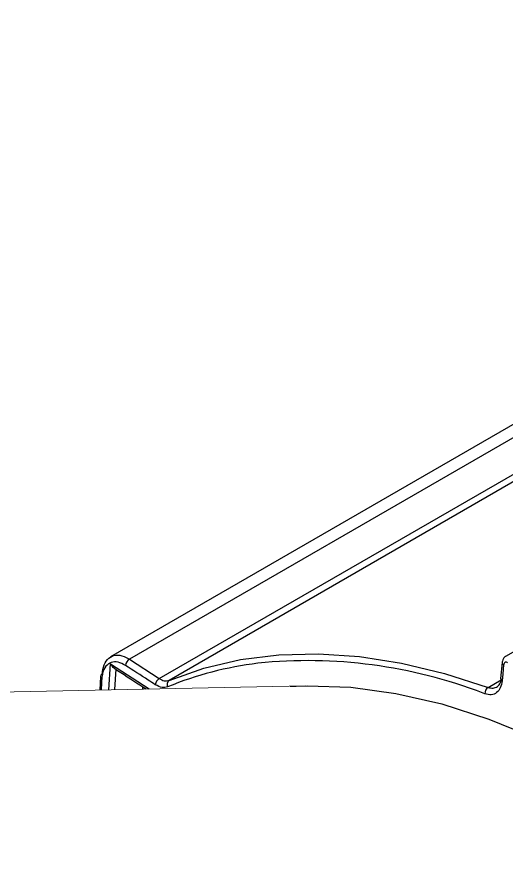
# Model space of a CAD drawing. Extents: x 11 to 120, y 2 to 94.
# Drawn here: x 81.931 to 83.304, y 73.606 to 75.972 of the extents above; entities that cross this region are included whole.
import ezdxf

# ---------------------------------------------------------------- set-up
doc = ezdxf.new("R2010")
doc.units = 0
doc.header["$MEASUREMENT"] = 0
doc.linetypes.add('SLD-Solid', pattern=[0])
doc.layers.add('OBJECT', color=7, linetype='CONTINUOUS')

msp = doc.modelspace()

# ---------------------------------------------------------------- linework, layer by layer
at = {"layer": 'OBJECT'}
for p, q in [((86.41, 75.9717), (83.3038, 74.1785)), ((85.1179, 75.8638), (82.1942, 74.176)), ((85.1144, 75.8249), (82.2471, 74.1697)), ((82.3309, 74.1152), (85.1008, 75.7143)), ((85.1294, 75.71), (82.3583, 74.1103)), ((82.2471, 74.1697), (82.3309, 74.1152)), ((82.1892, 74.084), (82.194, 74.1567)), ((82.194, 74.1567), (82.3025, 74.0864)), ((83.2926, 74.16), (83.2884, 74.1155)), ((82.1661, 74.1215), (82.1636, 74.0835)), ((82.209, 74.1413), (82.2052, 74.0844)), ((82.6979, 74.0936), (82.7144, 74.0945)), ((83.2532, 74.0905), (83.2904, 74.112)), ((83.2444, 74.0724), (83.2392, 74.0743))]:
    msp.add_line(p, q, dxfattribs=at)
at = {"layer": 'OBJECT', "color": 7, "linetype": 'SLD-Solid', "lineweight": 15}
msp.add_line((82.7405, 74.0953), (79.1871, 74.0225), dxfattribs=at)
at = {"layer": 'OBJECT', "flags": 128}
for points in [[(82.3583, 74.1103), (82.4561, 74.1447), (82.5588, 74.1688), (82.6661, 74.1822), (82.7774, 74.185), (82.8922, 74.1772), (83.0102, 74.1588), (83.1307, 74.1299), (83.2532, 74.0905)], [(83.2969, 74.1537), (83.2945, 74.1285), (83.2927, 74.1091)], [(82.7144, 74.0945), (82.7457, 74.0954), (82.868, 74.091), (82.9941, 74.0738), (83.1234, 74.0441), (83.2552, 74.0019), (83.3888, 73.9474), (83.5235, 73.881), (83.6585, 73.8031), (83.7932, 73.714), (83.9268, 73.6142), (84.0586, 73.5042), (84.1879, 73.3847), (84.314, 73.2562), (84.4363, 73.1195), (84.5541, 72.9753), (84.6667, 72.8243), (84.7736, 72.6673)]]:
    msp.add_lwpolyline(points, dxfattribs=at)
at = {"layer": 'OBJECT'}
for centre, radius, start, end in [((82.258, 74.1503), 0.0221, 119.3011, 174.5565), ((82.7472, 72.793), 1.3726, 68.9949, 95.8369), ((82.7246, 73.1939), 0.9715, 96.9167, 112.4183), ((83.2999, 74.1603), 0.00726, 182.0788, 245.3364), ((82.1727, 74.1202), 0.00707, 111.4152, 168.6573), ((82.1727, 74.1215), 0.00686, 179.7846, 242.7437), ((82.3418, 74.0959), 0.0222, 119.4257, 174.5047), ((82.3667, 74.0987), 0.0143, 125.867, 207.8765), ((83.2957, 74.1157), 0.00725, 181.7525, 245.3437), ((83.2644, 74.0739), 0.02, 124.0029, 184.2953)]:
    msp.add_arc(centre, radius, start, end, dxfattribs=at)
for points, knots in [([(82.1702, 74.1267), (82.1716, 74.1364), (82.1743, 74.1556), (82.1885, 74.1744), (82.2081, 74.1826), (82.2289, 74.1799), (82.2421, 74.1725), (82.2471, 74.1697)], [0, 0, 0, 0, 0.216844, 0.433701, 0.650256, 0.866699, 1, 1, 1, 1]), ([(83.3039, 74.1782), (83.3032, 74.1779), (83.3, 74.1766), (83.2962, 74.1716), (83.2932, 74.1655), (83.293, 74.1614), (83.293, 74.16)], [0, 0, 0, 0, 0.104799, 0.458589, 0.806596, 1, 1, 1, 1]), ([(82.2359, 74.1524), (82.2289, 74.1561), (82.2148, 74.1635), (82.1954, 74.1621), (82.1802, 74.1513), (82.1718, 74.1343), (82.1701, 74.1206), (82.1695, 74.1154)], [0, 0, 0, 0, 0.216835, 0.433686, 0.650167, 0.866491, 1, 1, 1, 1]), ([(82.2041, 74.1445), (82.2024, 74.1459), (82.1983, 74.1491), (82.1954, 74.1539), (82.194, 74.1567), (82.194, 74.1567)], [0, 0, 0, 0, 0.420752, 0.990526, 1, 1, 1, 1]), ([(82.2041, 74.1445), (82.2105, 74.1404), (82.2403, 74.1209), (82.2703, 74.1015), (82.294, 74.0862)], [0, 0, 0, 0, 0.1682131, 0.7940089, 0.7940089, 0.7940089, 0.7940089]), ([(82.3197, 74.098), (82.3131, 74.1023), (82.2851, 74.1204), (82.2572, 74.1386), (82.2359, 74.1524)], [0, 0, 0, 0, 0.2377669, 1, 1, 1, 1]), ([(83.3082, 74.1599), (83.307, 74.1605), (83.3047, 74.1616), (83.3014, 74.1612), (83.2988, 74.1594), (83.2973, 74.1566), (83.297, 74.1545), (83.2969, 74.1537)], [0, 0, 0, 0, 0.217388, 0.434771, 0.652345, 0.870527, 1, 1, 1, 1]), ([(82.1695, 74.1154), (82.169, 74.1071), (82.1683, 74.0965), (82.1676, 74.0859), (82.1675, 74.0836)], [0, 0, 0, 0, 0.4680597, 0.5970491, 0.5970491, 0.5970491, 0.5970491]), ([(82.3541, 74.092), (82.3491, 74.0908), (82.3386, 74.0882), (82.3262, 74.0946), (82.3197, 74.098)], [0, 0, 0, 0, 0.473443, 1, 1, 1, 1]), ([(82.3309, 74.1152), (82.3355, 74.1127), (82.3453, 74.1073), (82.3538, 74.1092), (82.3583, 74.1103)], [0, 0, 0, 0, 0.473398, 1, 1, 1, 1]), ([(83.2927, 74.1091), (83.2914, 74.1022), (83.2888, 74.0884), (83.2777, 74.0749), (83.2626, 74.0682), (83.2505, 74.071), (83.2444, 74.0724)], [0, 0, 0, 0, 0.249056, 0.498133, 0.746674, 1, 1, 1, 1]), ([(83.2532, 74.0905), (83.258, 74.0894), (83.2676, 74.0872), (83.2798, 74.0924), (83.2885, 74.102), (83.2906, 74.1117), (83.2915, 74.1159)], [0, 0, 0, 0, 0.265909, 0.531792, 0.798426, 1, 1, 1, 1])]:
    msp.add_open_spline(points, degree=3, knots=knots, dxfattribs=at)
msp.add_open_spline([(82.2844, 74.086), (82.2846, 74.088), (82.2847, 74.0901), (82.2849, 74.0921)], degree=3, dxfattribs=at)

doc.saveas('drawing.dxf')
